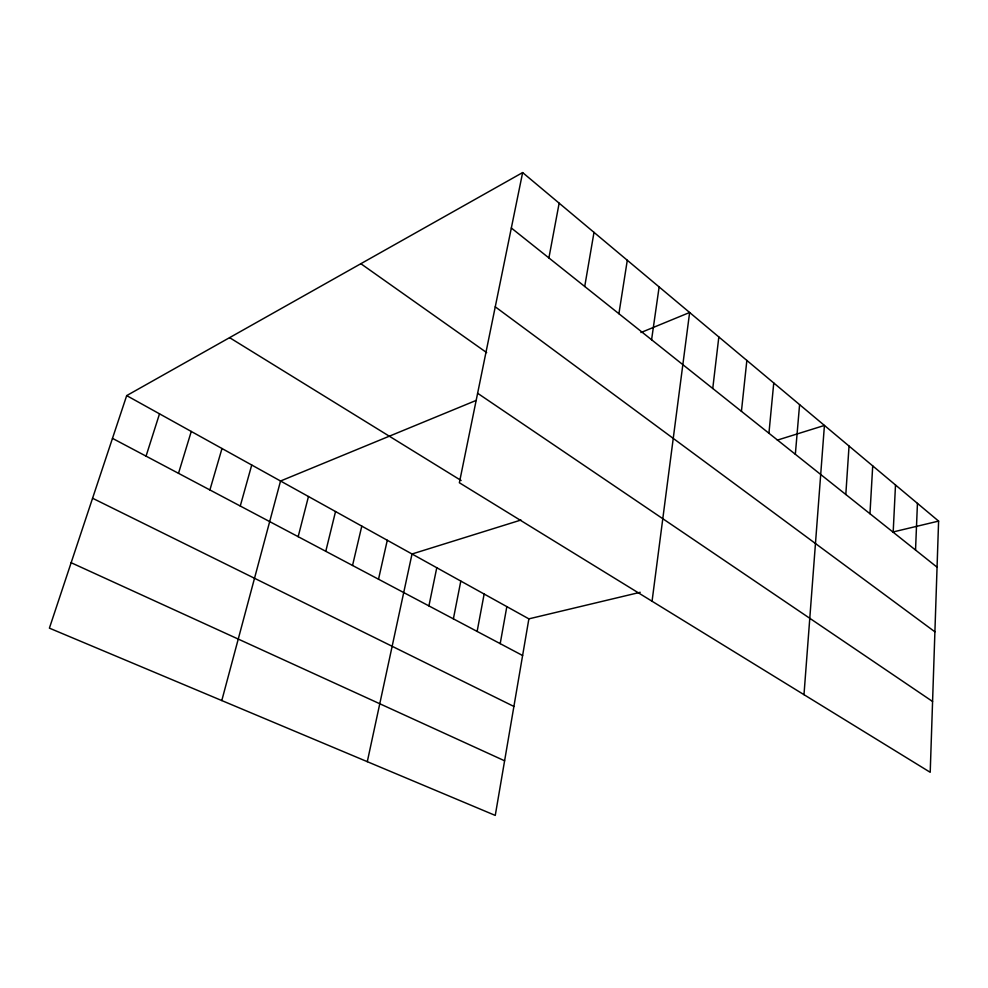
<?xml version="1.0" encoding="UTF-8"?>
<svg xmlns="http://www.w3.org/2000/svg" width="988" height="988" viewBox="0 0 988 988"><rect width="100%" height="100%" fill="white"/><g stroke="black" fill="none" stroke-linecap="round" stroke-linejoin="round"><path stroke-width="1.48" d="M938.6 521.096L930.214 772.295L459.371 482.749L522.64 172.579L938.6 521.096L892.732 532.05M915.53 550.032L917.444 503.374M893.177 532.223L895.499 484.985M869.959 513.735L872.713 465.891M845.814 494.494L849.038 446.057M803.985 694.675L824.424 425.445L777.346 440.117M795.34 454.282L799.588 404.623M768.936 433.238L773.752 382.974M741.432 411.329L746.854 360.447M712.756 388.482L718.832 336.97M652.055 601.247L689.624 312.492L640.916 332.548M651.586 339.749L659.132 286.952M618.908 313.715L627.294 260.264M640.224 592.294L528.876 618.859L495.26 815.421L49.4 628.146L126.686 395.608L522.64 172.579M584.723 286.471L593.998 232.365M500.2 643.645L506.832 606.62M477.13 631.431L484.145 594.035M548.896 257.942L559.146 203.17M453.381 618.859L460.803 581.08M428.916 605.916L436.77 567.742M367.301 761.674L412.021 553.996L520.96 520.034M378.515 579.227L387.284 540.263M352.543 565.469L361.793 526.11M325.781 551.304L335.537 511.537M298.166 536.682L308.466 496.507M221.794 700.554L280.543 481.008L476.13 400.436M240.269 506.029L251.73 465.027M209.901 489.949L221.991 448.515M178.507 473.326L191.264 431.46M146.051 456.147L159.513 413.836M71.148 562.715L504.609 760.797M92.576 498.248L513.896 706.457M112.471 438.363L522.615 655.513M126.686 395.608L528.876 618.859M229.587 337.649L461.124 480.501M477.624 393.261L932.573 701.48M360.855 263.71L486.664 352.617M495.247 306.823L934.907 631.814M511.327 228.006L937.056 567.186"/></g></svg>
